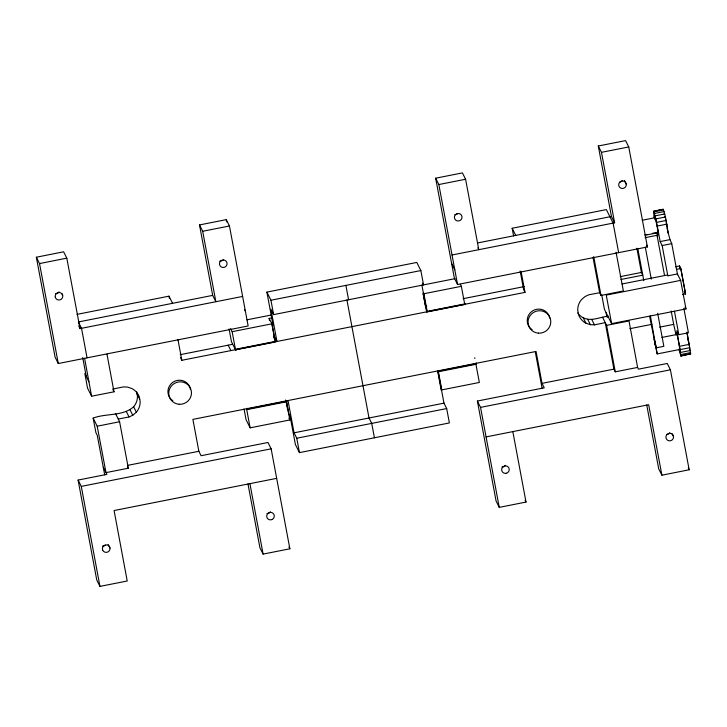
<?xml version="1.0" encoding="UTF-8"?>
<svg xmlns="http://www.w3.org/2000/svg" width="727" height="727" viewBox="0 0 727 727"><rect width="100%" height="100%" fill="white"/><g stroke="black" fill="none" stroke-linecap="round" stroke-linejoin="round"><path stroke-width="1.09" d="M680.427 349.333L657.19 353.931L650.374 315.827M687.06 332.139L690.65 353.858L680.917 356.085L676.846 330.703L678.836 334.674L688.433 332.775L683.843 308.266M677.582 274.842L671.748 243.645C666.595 232.985 667.486 220.336 663.188 209.276L653.591 211.175L654.146 217.527M663.188 209.276L654.509 211.239M104.706 474.876L97.254 435.328L95.9 432.62L93.147 418.098C106.033 413.109 122.872 416.498 133.641 406.775A15.676 15.367 -26.6 0 0 137.448 396.133L136.594 391.58M118.247 419.025L129.052 416.971L132.768 415.253L136.349 412.191A15.676 15.367 -26.6 0 0 140.157 401.54L139.302 396.987A15.676 15.367 -26.6 0 0 131.932 388.554L127.498 387.073L123.426 386.9L112.649 389.109M577.701 312.937A15.676 15.367 -26.6 0 0 583.254 317.79C591.215 321.761 599.72 317.154 607.863 316.19M616.06 252.278L623.384 290.954L600.993 295.435L599.639 292.727L588.834 294.789L585.117 296.498L581.536 299.569A15.676 15.367 -26.6 0 0 577.738 310.22L578.592 314.773A15.676 15.367 -26.6 0 0 585.962 323.206L590.397 324.687L594.468 324.86L605.237 322.643L613.915 369.134L615.269 371.833L637.597 367.417L638.46 369.162L667.25 363.473L670.412 369.807L689.169 469.778L661.897 475.194L658.717 468.842L646.73 404.994M93.147 418.098L97.209 426.213L119.601 421.733L128.325 468.206L105.997 472.623L103.261 467.225M199.507 224.934L202.688 231.277L215.864 301.723L212.684 295.38L199.507 224.934L226.27 219.636L229.45 225.988L248.152 325.96L58.287 363.536L55.098 357.184L36.35 257.222L63.631 251.806L66.802 258.149L80.034 328.604L242.627 296.425M452.03 254.986L614.615 222.807L611.443 216.464L598.294 145.991L625.583 140.611L628.755 146.954L647.421 246.944L457.556 284.511L454.375 278.168L435.664 178.197L462.417 172.899L465.598 179.242L478.784 249.688L477.884 247.88M36.35 257.222L39.531 263.574L66.802 258.149M598.294 145.991L601.474 152.334L628.755 146.954M202.688 231.277L229.45 225.988M435.664 178.197L438.835 184.54L465.598 179.242M76.989 314.373L168.982 296.171L172.563 303.323M513.589 235.93L512.153 228.251L606.354 209.603L613.115 223.107L618.641 252.651M611.443 216.464L477.784 242.918M212.684 295.38L78.362 321.97L81.533 328.313L87.067 357.857M653.591 211.175L653.927 211.866L663.524 209.967M653.927 211.866L654.427 213.465L664.024 211.566M521.086 271.48L525.003 292.381L276.96 341.472L274.243 336.065L271.834 323.133L273.179 325.841L266.873 292.109L416.789 262.438L420.86 270.562L423.55 284.948L422.641 283.139M654.427 213.465L655.054 215.864L664.651 213.965M642.277 220.245L655.554 217.618M655.054 215.864L655.772 218.9L665.359 217.01M655.772 218.9L656.517 222.38L666.114 220.481M266.873 292.109L270.935 300.233L420.86 270.562M667.786 275.624L662.152 245.544L660.161 241.573L657.263 226.052L666.859 224.152M644.804 234.866L646.957 234.439M652.346 233.367L657.735 232.304M645.303 235.212L658.58 232.585M645.094 237.684L657.017 235.321L657.644 236.548L656.863 232.358M246.989 319.825L271.471 314.982M180.478 357.593L181.832 360.301L276.96 341.472L270.917 309.202L273.625 314.618L455.066 278.65M269.553 320.552L269.154 318.417L272.498 317.754M660.161 241.573L669.758 239.674M662.152 245.544L671.748 243.645M230.613 328.64L232.14 331.685L271.862 323.824L275.26 341.99L235.539 349.851M461.345 286.32L423.287 293.853L426.685 312.019L464.753 304.486L461.345 286.32L460.336 284.293M180.214 354.676L232.567 344.307M463.09 298.688L524.267 286.583M426.794 306.003L425.459 306.267L423.032 293.344M620.258 276.642L641.414 272.452L642.768 275.16L620.967 279.477M675.528 266.745L679.527 265.955L680.799 268.481L685.561 293.962L682.562 294.553M676.801 269.272L680.799 268.481L685.561 293.962L684.298 291.427M622.058 283.984L667.404 275.006L667.822 275.842L677.419 273.943L680.645 280.386L685.988 308.92L611.598 323.642L604.446 309.366L601.774 295.098M680.645 280.386L606.254 295.107L611.598 323.642M629.818 328.695L651.91 324.324M659.589 327.159L673.684 324.369L676.092 335.092M286.956 401.14L247.235 409.001L247.098 408.265M246.726 409.664L286.456 401.804L289.855 419.97L250.133 427.83L246.062 419.715L244.063 409.028M661.915 337.437L677.4 334.365M679.754 346.243L689.35 344.344M680.327 349.578L689.923 347.679M680.754 352.395L690.341 350.496M680.999 354.503L690.595 352.604M681.054 355.757L690.65 353.858M128.07 465.289L198.862 451.276L201.088 455.72L267.972 442.489L271.144 448.823L289.864 548.803L263.101 554.101L259.921 547.758L247.971 483.909M198.862 451.276L192.891 419.379L536.053 351.459L542.024 383.365L613.915 369.134M288.01 400.55L294.053 432.819L443.97 403.149L446.687 408.556L449.377 422.941L299.451 452.621L295.389 444.497L290.2 416.744L288.837 414.045L286.347 400.695M276.669 478.357L114.084 510.536L127.225 581.009L99.944 586.389L96.764 580.046L78.098 480.074L106.878 474.367L105.997 472.623L97.209 426.213M512.835 431.62L526.012 502.066L499.249 507.364L496.078 501.021L477.375 401.04L544.259 387.809L542.024 383.365M294.053 432.819L296.761 438.227L446.687 408.556M78.098 480.074L81.279 486.399L271.144 448.823M477.375 401.04L480.547 407.384L670.412 369.807M486.072 436.909L648.666 404.73L661.897 475.194M88.939 381.829L84.841 373.551L87.531 388.091L91.593 396.206L114.003 391.817L106.978 354.185M602.529 317.236L606.591 325.351L629 320.961L637.597 367.417M657.19 353.931L649.638 316.427M689.532 349.533L689.678 349.751A9.842 0.527 78.8 0 0 689.669 348.36M690.177 353.54L690.514 354.185M680.917 356.085L679 349.505M624.402 180.36L626.211 183.986M685.061 307.076L685.988 308.92M672.084 433.637L673.447 436.354M688.269 467.961L689.169 469.778M591.751 319.453L594.468 324.86M587.689 319.28L590.397 324.687M583.254 317.79L585.962 323.206M512.153 228.251L515.734 235.403M525.003 292.381L523.649 289.673L520.159 271.026M451.612 263.419L454.793 269.762M525.103 500.258L526.012 502.066M269.154 318.417L271.862 323.824M273.506 336.819L275.769 341.327L236.039 349.187L236.175 349.932M244.481 309.393L245.39 311.211M285.557 400.004L286.456 401.804M288.955 418.17L289.855 419.97M235.03 348.842L231.468 341.735L229.069 328.913M228.187 345.18L230.895 350.596M288.955 546.986L289.864 548.803M137.067 393.843L139.775 399.259M133.641 406.775L136.349 412.191M130.06 409.846L132.768 415.253M126.344 411.564L129.052 416.971M113.103 390.017L114.003 391.817M78.67 325.887L80.034 328.604M61.777 293.499L62.686 295.316M115.538 413.618L119.601 421.733M127.416 466.407L128.325 468.206M108.169 544.45L109.995 548.076M646.512 245.126L647.421 246.944M664.087 213.765L664.351 214.392M664.76 216.573L665.06 217.637M686.606 333.32L686.906 334.384M679.527 265.955L680.227 269.19M656.517 222.38L657.263 226.052M666.214 222.744L666.595 224.707M688.06 339.491L688.442 341.454M593.732 256.704L600.993 295.435M592.996 257.322L599.639 292.727M39.531 263.574L58.287 363.536M674.456 311.274L678.836 334.674M657.017 235.321L664.523 275.388M671.185 311.011L673.684 324.369M645.303 247.189L651.283 279.132M657.671 313.273L663.851 346.316L656.363 347.797L654.173 338.964L655.009 345.098M637.815 248.698L643.795 280.649M636.87 248.198L641.414 272.452M601.474 152.334L614.615 222.807M607.527 315.527L607.926 317.635M606.1 312.674L606.891 316.899M606.591 325.351L615.269 371.833M535.317 352.041L542.097 388.236M465.389 304.568L465.253 303.822L427.185 311.356L423.786 293.19M476.303 362.9L476.449 363.636L438.29 371.188L441.689 389.354M474.74 357.775L474.876 358.511M438.835 184.54L457.556 284.511M480.547 407.384L499.249 507.364M421.878 285.093L426.876 311.801M437.936 370.879L443.97 403.149M345.898 285.393L348.587 299.778M374.414 437.781L371.724 423.396L369.016 417.98L346.924 299.933M270.935 300.233L273.625 314.618M296.761 438.227L299.451 452.621M285.965 400.75L287.419 408.51M226.27 219.636L226.688 221.853M232.14 331.685L235.675 350.596M246.589 408.928L250.133 427.83M249.915 483.655L263.101 554.101M177.924 339.4L181.832 360.301M168.982 296.171L169.391 298.361M81.279 486.399L99.944 586.389M84.641 358.593L91.593 396.206M82.724 357.548L86.195 376.25M688.778 343.317L689.042 344.962M667.195 228.214L667.368 229.532M679.172 348.96A9.842 0.527 78.8 0 0 679.89 351.368L680.081 351.65A9.842 0.527 78.8 0 0 678.918 343.071A9.842 0.527 78.8 0 0 676.446 332.63L676.255 332.348A9.842 0.527 78.8 0 0 676.264 333.738M687.406 335.847A9.842 0.527 78.8 0 1 688.742 342.408M688.887 343.217A9.842 0.527 78.8 0 1 689.151 344.762M657.526 232.967A9.842 0.527 78.8 0 0 657.89 234.212L658.144 234.83A9.842 0.527 78.8 0 0 657.317 227.651A9.842 0.527 78.8 0 0 654.754 216.292L654.491 215.665A9.842 0.527 78.8 0 0 654.745 219.454M665.659 219.563A9.842 0.527 78.8 0 1 666.005 221.162M666.35 222.825A9.842 0.527 78.8 0 1 667.486 229.15M667.749 230.95A9.842 0.527 78.8 0 1 667.74 232.94M622.339 180.623A3.826 3.753 -26.6 0 1 619.813 182.104M457.547 213.702A3.826 3.753 -26.3 0 1 454.766 214.629M529.338 326.986A11.414 11.187 -26.6 0 1 534.163 310.056A11.414 11.187 -26.6 0 1 549.776 318.117M532.146 329.676A11.414 11.187 -26.6 0 1 529.947 327.75M105.351 545.232A3.826 3.753 -26.6 0 1 102.534 546.022M669.794 432.674A3.826 3.753 -26.6 0 1 666.441 434.519M505.438 465.335A3.826 3.753 -26.3 0 1 502.003 467.007M222.507 260.211A3.826 3.753 -26.9 0 1 219.727 261.147M59.051 291.827A3.826 3.753 -26.6 0 1 55.697 293.672M172.853 400.795A11.414 11.187 -26.8 0 1 173.117 382.111A11.414 11.187 -26.8 0 1 190.474 389.236M270.399 511.844A3.826 3.753 -26.9 0 1 266.963 513.516M457.519 213.547L456.574 213.865A3.826 3.753 -26.3 0 0 455.784 220.181A3.826 3.753 -26.3 0 0 461.899 218.127A3.826 3.753 -26.3 0 0 457.519 213.547M272.125 519.478L271.18 519.796A3.826 3.753 -26.9 0 1 266.8 515.225A3.826 3.753 -26.9 0 1 272.916 513.162A3.826 3.753 -26.9 0 1 272.125 519.478M475.94 364.3L437.79 371.851L441.189 390.017L479.347 382.466L475.94 364.3M223.562 259.975L222.562 260.048A3.826 3.753 -26.9 0 0 220.154 265.973A3.826 3.753 -26.9 0 0 226.57 265.546A3.826 3.753 -26.9 0 0 223.562 259.975M506.137 473.304L505.138 473.368A3.826 3.753 -26.3 0 1 502.13 467.806A3.826 3.753 -26.3 0 1 508.546 467.379A3.826 3.753 -26.3 0 1 506.137 473.304M626.265 184.176L626.011 183.231A3.826 3.753 -26.6 0 0 619.677 182.223A3.826 3.753 -26.6 0 0 621.34 188.329A3.826 3.753 -26.6 0 0 626.265 184.176M102.689 550.112L102.434 549.167A3.826 3.753 -26.6 0 1 107.36 545.014A3.826 3.753 -26.6 0 1 109.023 551.121A3.826 3.753 -26.6 0 1 102.689 550.112M673.529 437.136L673.429 436.164A3.826 3.753 -26.6 0 0 667.35 434.183A3.826 3.753 -26.6 0 0 668.013 440.489A3.826 3.753 -26.6 0 0 673.529 437.136M55.27 297.179L55.17 296.207A3.826 3.753 -26.6 0 1 60.686 292.854A3.826 3.753 -26.6 0 1 61.35 299.16A3.826 3.753 -26.6 0 1 55.27 297.179M538.507 333.157A11.414 11.187 -26.6 0 0 549.676 316.963A11.414 11.187 -26.6 0 0 530.047 315.727A11.414 11.187 -26.6 0 0 538.507 333.157M179.205 404.267A11.414 11.187 -26.6 0 0 190.374 388.073A11.414 11.187 -26.6 0 0 170.745 386.837A11.414 11.187 -26.6 0 0 179.205 404.267"/></g></svg>
